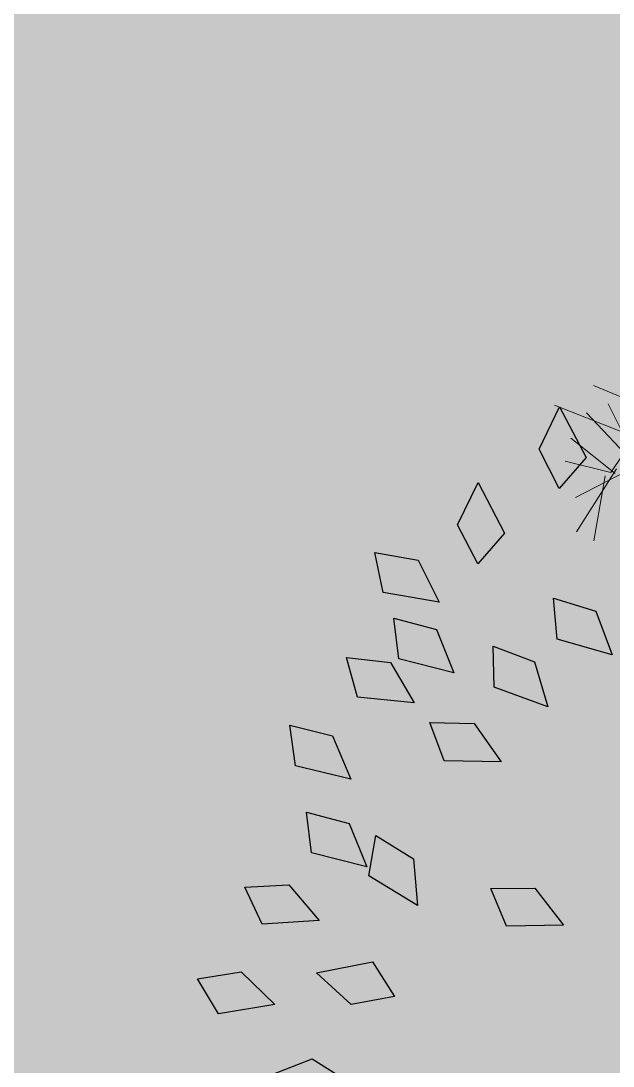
# Model space of a CAD drawing. Header units: millimetres. Extents: x -176651 to 388869, y -469666 to 486614.
# Drawn here: x 247065 to 248648, y 107475 to 110267 of the extents above; entities that cross this region are included whole.
import ezdxf

# ---------------------------------------------------------------- set-up
doc = ezdxf.new("R2010")
doc.units = ezdxf.units.MM
doc.layers.add('A- FURNITURE', color=252, linetype='Continuous', lineweight=0)
doc.layers.add('L-TREEEES', color=8, linetype='Continuous', lineweight=25)
doc.layers.add('ad-Road', color=8, linetype='Continuous')
doc.layers.add('ad-Road Hatch', color=8, linetype='Continuous')

# ---------------------------------------------------------------- blocks, each defined once
blk = doc.blocks.new('A$C4fb60e89')
at = {"layer": 'ad-Road Hatch', "ltscale": 5, "transparency": 33554687}
h = blk.add_hatch(dxfattribs=at)
h.set_pattern_fill('AR-HBONE', color=256, scale=15)
h.set_pattern_definition([(45, (-193247.7, -428758.8), (0, 2155.2615), [4572, -1524]), (135, (-192170.1, -427681.1), (2e-13, 2155.2615), [4572, -1524])])
h.paths.add_polyline_path([(175594.5, -250241), (169177.9, -249341.1), (167473.5, -249057.1), (167473.5, -138693.9), (101313.5, -138693.9), (101313.5, -199953.9), (101307.7, -237994.6), (101040.4, -268291), (101007.7, -280967.7), (101066.4, -293683.6), (101242.5, -311127.2), (100909.9, -319343.6), (100949.1, -333937.5), (100668.7, -366959.6), (100727.3, -390982.9), (100668.7, -404585.6), (100538.2, -420418.5), (100466.5, -428758.8), (92426.2, -427265.5), (92163.5, -427209.5), (92163.5, -321453.9), (24803.5, -321453.9), (24803.5, -412960.5), (15653.5, -411028.6), (15653.5, -321452.2), (-19535.1, -321452.2), (-34427.5, -319476.7), (-65207.4, -315394.6), (-171770.1, -301268.1), (-185853.9, -298333.1), (-193247.7, -296831.5), (-193244, -292907.6), (-191913.8, -285219.4), (-191838.8, -284678.8), (-183397.4, -286393.2), (-169722.9, -289242.8), (-53141.2, -304697.5), (-18730.1, -309262.2), (15653.3, -309262.2), (15653.5, 703.4), (24803.5, 1114.6), (24803.5, -129543.9), (92163.5, -129543.9), (92163.5, 15133.3), (101313.5, 17712.8), (101313.5, -129543.9), (167473.5, -129543.9), (167473.5, 35551.6), (175738, 37855), (175848.8, 28595.3), (175835.8, 25947.4), (175777.1, 14040.5), (175855.3, 2315.8), (175659.7, -18036.1), (175731.4, -34038.6), (175718.4, -46839.2), (175672.7, -63402.4), (175816.2, -82071.9), (175542.3, -106356), (175490.2, -124640.8), (175574.9, -145018.8), (175731.4, -168892), (175796.6, -181268.8), (175796.6, -192667.4), (175744.5, -208200.3), (175829.2, -223276.8), (175887.9, -234871.1)])
h.paths.add_polyline_path([(24803.5, -309263.9), (92163.5, -309263.9), (92163.5, -138693.9), (24803.5, -138693.9)], flags=16)
blk = doc.blocks.new('etgetg')
at = {"color": 4, "transparency": 33554546}
for p, q in [((260796.2591, 1945747.6338, 129.9135), (260794.8201, 1945747.3265, 129.9135)), ((260795.1466, 1945747.447, 129.9135), (260794.9451, 1945747.6025, 129.9135)), ((260795.0548, 1945747.4117, 129.9135), (260794.8314, 1945747.5794, 129.9135)), ((260795.0071, 1945747.3519, 129.9135), (260794.9083, 1945747.5366, 129.9135)), ((260795.012, 1945747.3348, 129.9135), (260794.9707, 1945747.545, 129.9135)), ((260794.9399, 1945747.3605, 129.9135), (260794.8496, 1945747.4829, 129.9135)), ((260794.9289, 1945747.3666, 129.9135), (260795.0403, 1945747.4631, 129.9135)), ((260794.9289, 1945747.3666, 129.9135), (260794.819, 1945747.4279, 129.9135)), ((260794.946, 1945747.3715, 129.9135), (260794.7992, 1945747.2373, 129.9135)), ((260794.9118, 1945747.3618, 129.9135), (260794.837, 1945747.2018, 129.9135))]:
    blk.add_line(p, q, dxfattribs=at)
blk = doc.blocks.new('QRFQRF')
at = {"layer": 'L-TREEEES', "color": 165, "ltscale": 1.622888, "true_color": 0x5e67af}
for p, q in [((260795.574, 1945691.4124, 129.9135), (260795.6561, 1945691.5069, 129.9135)), ((260795.6561, 1945691.5069, 129.9135), (260795.6891, 1945691.3581, 129.9135)), ((260795.5984, 1945691.2971, 129.9135), (260795.574, 1945691.4124, 129.9135)), ((260795.3106, 1945691.2747, 129.9135), (260795.3928, 1945691.3692, 129.9135)), ((260795.3928, 1945691.3692, 129.9135), (260795.4258, 1945691.2204, 129.9135)), ((260795.6891, 1945691.3581, 129.9135), (260795.5984, 1945691.2971, 129.9135)), ((260795.335, 1945691.1594, 129.9135), (260795.3106, 1945691.2747, 129.9135)), ((260795.0707, 1945691.1522, 129.9135), (260795.0775, 1945691.2614, 129.9135)), ((260795.0775, 1945691.2614, 129.9135), (260795.1839, 1945691.2105, 129.9135)), ((260795.1839, 1945691.2105, 129.9135), (260795.2089, 1945691.0879, 129.9135)), ((260795.4258, 1945691.2204, 129.9135), (260795.335, 1945691.1594, 129.9135)), ((260795.2089, 1945691.0879, 129.9135), (260795.0707, 1945691.1522, 129.9135)), ((260795.0648, 1945690.9703, 129.9135), (260795.0805, 1945691.0786, 129.9135)), ((260795.0805, 1945691.0786, 129.9135), (260795.1824, 1945691.0192, 129.9135)), ((260795.1824, 1945691.0192, 129.9135), (260795.1974, 1945690.895, 129.9135)), ((260795.4876, 1945690.91, 129.9135), (260795.5066, 1945691.0177, 129.9135)), ((260795.5066, 1945691.0177, 129.9135), (260795.6067, 1945690.9552, 129.9135)), ((260794.9312, 1945691.0097, 129.9135), (260795.0408, 1945690.9662, 129.9135)), ((260794.9318, 1945690.9004, 129.9135), (260794.9312, 1945691.0097, 129.9135)), ((260795.0408, 1945690.9662, 129.9135), (260795.074, 1945690.8455, 129.9135)), ((260795.1974, 1945690.895, 129.9135), (260795.0648, 1945690.9703, 129.9135)), ((260795.6067, 1945690.9552, 129.9135), (260795.6178, 1945690.8305, 129.9135)), ((260795.2909, 1945690.8303, 129.9135), (260795.317, 1945690.9364, 129.9135)), ((260795.317, 1945690.9364, 129.9135), (260795.4127, 1945690.8675, 129.9135)), ((260795.074, 1945690.8455, 129.9135), (260794.9318, 1945690.9004, 129.9135)), ((260795.6178, 1945690.8305, 129.9135), (260795.4876, 1945690.91, 129.9135)), ((260794.7232, 1945690.7671, 129.9135), (260794.7374, 1945690.8755, 129.9135)), ((260794.7374, 1945690.8755, 129.9135), (260794.8401, 1945690.8176, 129.9135)), ((260795.4127, 1945690.8675, 129.9135), (260795.4155, 1945690.7423, 129.9135)), ((260794.8401, 1945690.8176, 129.9135), (260794.8568, 1945690.6936, 129.9135)), ((260795.4155, 1945690.7423, 129.9135), (260795.2909, 1945690.8303, 129.9135)), ((260794.8568, 1945690.6936, 129.9135), (260794.7232, 1945690.7671, 129.9135)), ((260795.1008, 1945690.7842, 129.9135), (260795.2137, 1945690.7503, 129.9135)), ((260795.1108, 1945690.6753, 129.9135), (260795.1008, 1945690.7842, 129.9135)), ((260795.2137, 1945690.7503, 129.9135), (260795.2573, 1945690.633, 129.9135)), ((260795.2573, 1945690.633, 129.9135), (260795.1108, 1945690.6753, 129.9135)), ((260794.7042, 1945690.531, 129.9135), (260794.7195, 1945690.6393, 129.9135)), ((260794.7195, 1945690.6393, 129.9135), (260794.8216, 1945690.5803, 129.9135)), ((260794.8216, 1945690.5803, 129.9135), (260794.837, 1945690.4561, 129.9135)), ((260794.837, 1945690.4561, 129.9135), (260794.7042, 1945690.531, 129.9135)), ((260794.8356, 1945690.4314, 129.9135), (260794.8821, 1945690.5304, 129.9135)), ((260794.8821, 1945690.5304, 129.9135), (260794.9623, 1945690.444, 129.9135)), ((260794.5077, 1945690.4888, 129.9135), (260794.6231, 1945690.4644, 129.9135)), ((260794.5268, 1945690.3812, 129.9135), (260794.5077, 1945690.4888, 129.9135)), ((260794.6231, 1945690.4644, 129.9135), (260794.6763, 1945690.3511, 129.9135)), ((260794.9405, 1945690.3207, 129.9135), (260794.8356, 1945690.4314, 129.9135)), ((260794.9623, 1945690.444, 129.9135), (260794.9405, 1945690.3207, 129.9135)), ((260794.6763, 1945690.3511, 129.9135), (260794.5268, 1945690.3812, 129.9135)), ((260795.1411, 1945690.3135, 129.9135), (260795.2552, 1945690.2837, 129.9135)), ((260795.1551, 1945690.205, 129.9135), (260795.1411, 1945690.3135, 129.9135)), ((260794.3215, 1945690.286, 129.9135), (260794.4387, 1945690.2732, 129.9135)), ((260794.3512, 1945690.1807, 129.9135), (260794.3215, 1945690.286, 129.9135)), ((260794.4387, 1945690.2732, 129.9135), (260794.5029, 1945690.1658, 129.9135)), ((260795.2552, 1945690.2837, 129.9135), (260795.303, 1945690.168, 129.9135)), ((260794.6996, 1945690.1122, 129.9135), (260794.6325, 1945690.2178, 129.9135)), ((260794.6325, 1945690.2178, 129.9135), (260794.7846, 1945690.2069, 129.9135)), ((260794.7846, 1945690.2069, 129.9135), (260794.8171, 1945690.1025, 129.9135)), ((260795.303, 1945690.168, 129.9135), (260795.1551, 1945690.205, 129.9135)), ((260794.5029, 1945690.1658, 129.9135), (260794.3512, 1945690.1807, 129.9135)), ((260794.8171, 1945690.1025, 129.9135), (260794.6996, 1945690.1122, 129.9135)), ((260794.4439, 1945689.987, 129.9135), (260794.5612, 1945689.999, 129.9135)), ((260794.5612, 1945689.999, 129.9135), (260794.6465, 1945689.9074, 129.9135))]:
    blk.add_line(p, q, dxfattribs=at)
blk = doc.blocks.new('zw$1761')
at = {"color": 6, "xscale": 39.3712485404797, "yscale": 39.3712485404797, "zscale": 39.3712485404797, "rotation": 15.20137085992779}
for name, p in [('etgetg', (10181585.02, -76618887.87, -5807.28)), ('QRFQRF', (10180975.33, -76616766.18, -5811.06))]:
    blk.add_blockref(name, p, dxfattribs=at)

msp = doc.modelspace()

# ---------------------------------------------------------------- block references
at = {"layer": 'ad-Road', "ltscale": 5}
msp.add_blockref('A$C4fb60e89', (191838.8, 428758.8), dxfattribs=at)

# ---------------------------------------------------------------- next in the draw order: block references
at = {"layer": 'A- FURNITURE', "color": 6, "xscale": 25.39807961885639, "yscale": 25.39807961885639, "zscale": 25.39807961885639}
msp.add_blockref('zw$1761', (173126.7, 121263.1), dxfattribs=at)

doc.saveas('drawing.dxf')
